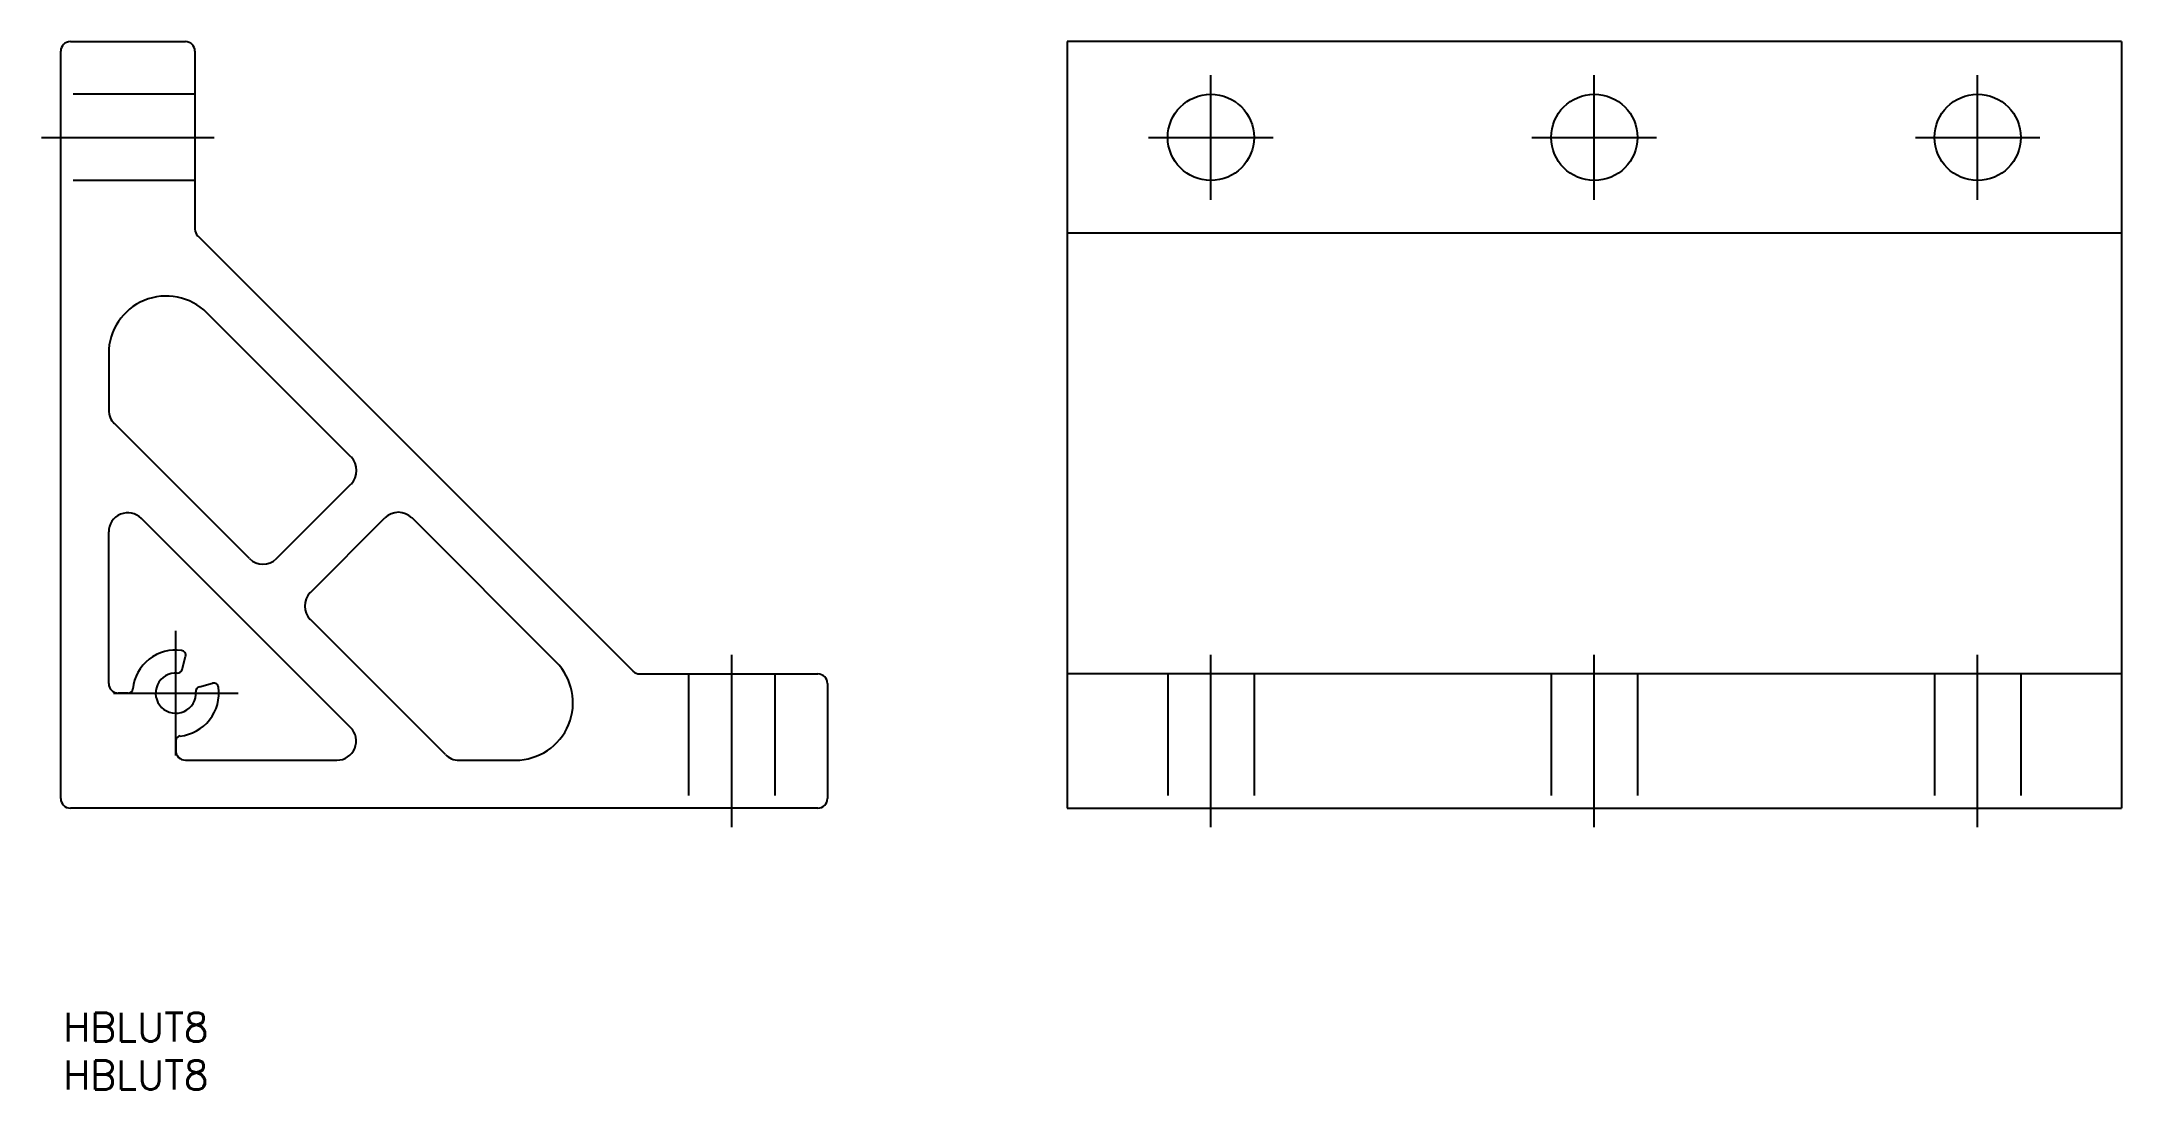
# Model space of a CAD drawing. Extents: x -107 to 110, y -29 to 80.
import ezdxf

# ---------------------------------------------------------------- set-up
doc = ezdxf.new("R2010")
doc.units = 0
doc.linetypes.add('CENTER', pattern=[50.8, 31.75, -6.35, 6.35, -6.35])
doc.linetypes.add('DASHED', pattern=[19.05, 12.7, -6.35])
doc.layers.get('0').update_dxf_attribs({"linetype": 'CONTINUOUS'})
doc.layers.add('CENTER', color=1, linetype='CONTINUOUS')
doc.styles.get("Standard").update_dxf_attribs({"font": 'txt.shx', "height": 3, "bigfont": 'bigfont.shx'})

# ---------------------------------------------------------------- blocks, each defined once
blk = doc.blocks.new('*U2')
at = {"color": 7, "linetype": 'CONTINUOUS'}
blk.add_text('HBLUT8', height=3, dxfattribs=at).set_placement((-104.75, -29.36))
blk = doc.blocks.new('*U3')
at = {"color": 7, "linetype": 'CONTINUOUS'}
blk.add_text('HBLUT8', height=3, dxfattribs=at).set_placement((-104.75, -24.36))

msp = doc.modelspace()

# ---------------------------------------------------------------- linework, layer by layer
at = {"color": 7, "linetype": 'CONTINUOUS'}
for p, q in [((-105, 1), (-105, 79)), ((-104, 80), (-92, 80)), ((-91, 79), (-91, 60.41)), ((110, 80), (0, 80)), ((0, 80), (0, 0)), ((110, 80), (110, 0)), ((-90.71, 59.71), (-45.29, 14.29)), ((110, 60), (0, 60)), ((-74.72, 36.65), (-89.76, 51.69)), ((-100, 47.44), (-100, 41.54)), ((-85.32, 26.04), (-99.41, 40.13)), ((-82.5, 26.04), (-74.72, 33.82)), ((-100, 13), (-100, 28.82)), ((-74.77, 8.41), (-96.59, 30.23)), ((-78.96, 22.5), (-71.18, 30.28)), ((-53.31, 15.24), (-68.35, 30.28)), ((-64.87, 5.59), (-78.96, 19.68)), ((-92.34, 14.46), (-91.97, 15.83)), ((-90.54, 12.66), (-89.17, 13.03)), ((-44.59, 14), (-26, 14)), ((110, 14), (0, 14)), ((-97.97, 12), (-99, 12)), ((-25, 13), (-25, 1)), ((-93, 7.03), (-93, 6)), ((-92, 5), (-76.18, 5)), ((-63.46, 5), (-57.56, 5)), ((-26, 0), (-104, 0)), ((0, 0), (110, 0))]:
    msp.add_line(p, q, dxfattribs=at)
at = {"color": 3, "linetype": 'DASHED'}
for p, q in [((-91, 74.5), (-105, 74.5)), ((-91, 65.5), (-105, 65.5)), ((-39.5, 14), (-39.5, 0)), ((-30.5, 14), (-30.5, 0)), ((10.5, 14), (10.5, 0)), ((19.5, 14), (19.5, 0)), ((50.5, 14), (50.5, 0)), ((59.5, 14), (59.5, 0)), ((90.5, 14), (90.5, 0)), ((99.5, 14), (99.5, 0))]:
    msp.add_line(p, q, dxfattribs=at)
at = {"color": 7, "linetype": 'CONTINUOUS'}
for centre in [(15, 70), (55, 70), (95, 70)]:
    msp.add_circle(centre, 4.5, dxfattribs=at)
for centre, radius, start, end in [((-104, 79), 1, 90, 180), ((-92, 79), 1, 0, 90), ((-90, 60.41), 1, 180, 225), ((-94, 47.44), 6, 45, 180), ((-98, 41.54), 2, 180, 225), ((-76.13, 35.23), 2, 315, 45), ((-98, 28.82), 2, 45, 180), ((-69.77, 28.87), 2, 45, 135), ((-83.91, 27.45), 2, 225, 315), ((-77.55, 21.09), 2, 135, 225), ((-93, 12), 4.5, 82.1808, 174.2608), ((-92.46, 15.96), 0.5, 345, 82.1808), ((-57.56, 11), 6, 270, 45), ((-93, 12), 2.1, 86.0875, 3.9125), ((-92.82, 14.59), 0.5, 266.0875, 345), ((-89.04, 12.54), 0.5, 7.8192, 105), ((-44.59, 15), 1, 225, 270), ((-26, 13), 1, 0, 90), ((-99, 13), 1, 180, 270), ((-97.97, 12.5), 0.5, 270, 354.2608), ((-93, 12), 4.5, 275.7392, 7.8192), ((-90.41, 12.18), 0.5, 105, 183.9125), ((-92.5, 7.03), 0.5, 95.7392, 180), ((-76.18, 7), 2, 270, 45), ((-92, 6), 1, 180, 270), ((-63.46, 7), 2, 225, 270), ((-104, 1), 1, 180, 270), ((-26, 1), 1, 270, 0)]:
    msp.add_arc(centre, radius, start, end, dxfattribs=at)
at = {"layer": 'CENTER', "color": 1, "linetype": 'CENTER'}
for p, q in [((15, 63.5), (15, 76.5)), ((55, 63.5), (55, 76.5)), ((95, 63.5), (95, 76.5)), ((-107, 70), (-89, 70)), ((8.5, 70), (21.5, 70)), ((48.5, 70), (61.5, 70)), ((88.5, 70), (101.5, 70)), ((-93, 5.5), (-93, 18.5)), ((-35, -2), (-35, 16)), ((15, -2), (15, 16)), ((55, -2), (55, 16)), ((95, -2), (95, 16)), ((-99.5, 12), (-86.5, 12))]:
    msp.add_line(p, q, dxfattribs=at)

# ---------------------------------------------------------------- block references
at = {"color": 7, "linetype": 'CONTINUOUS'}
for name in ['*U3', '*U2']:
    msp.add_blockref(name, (0, 0), dxfattribs=at)

doc.saveas('drawing.dxf')
